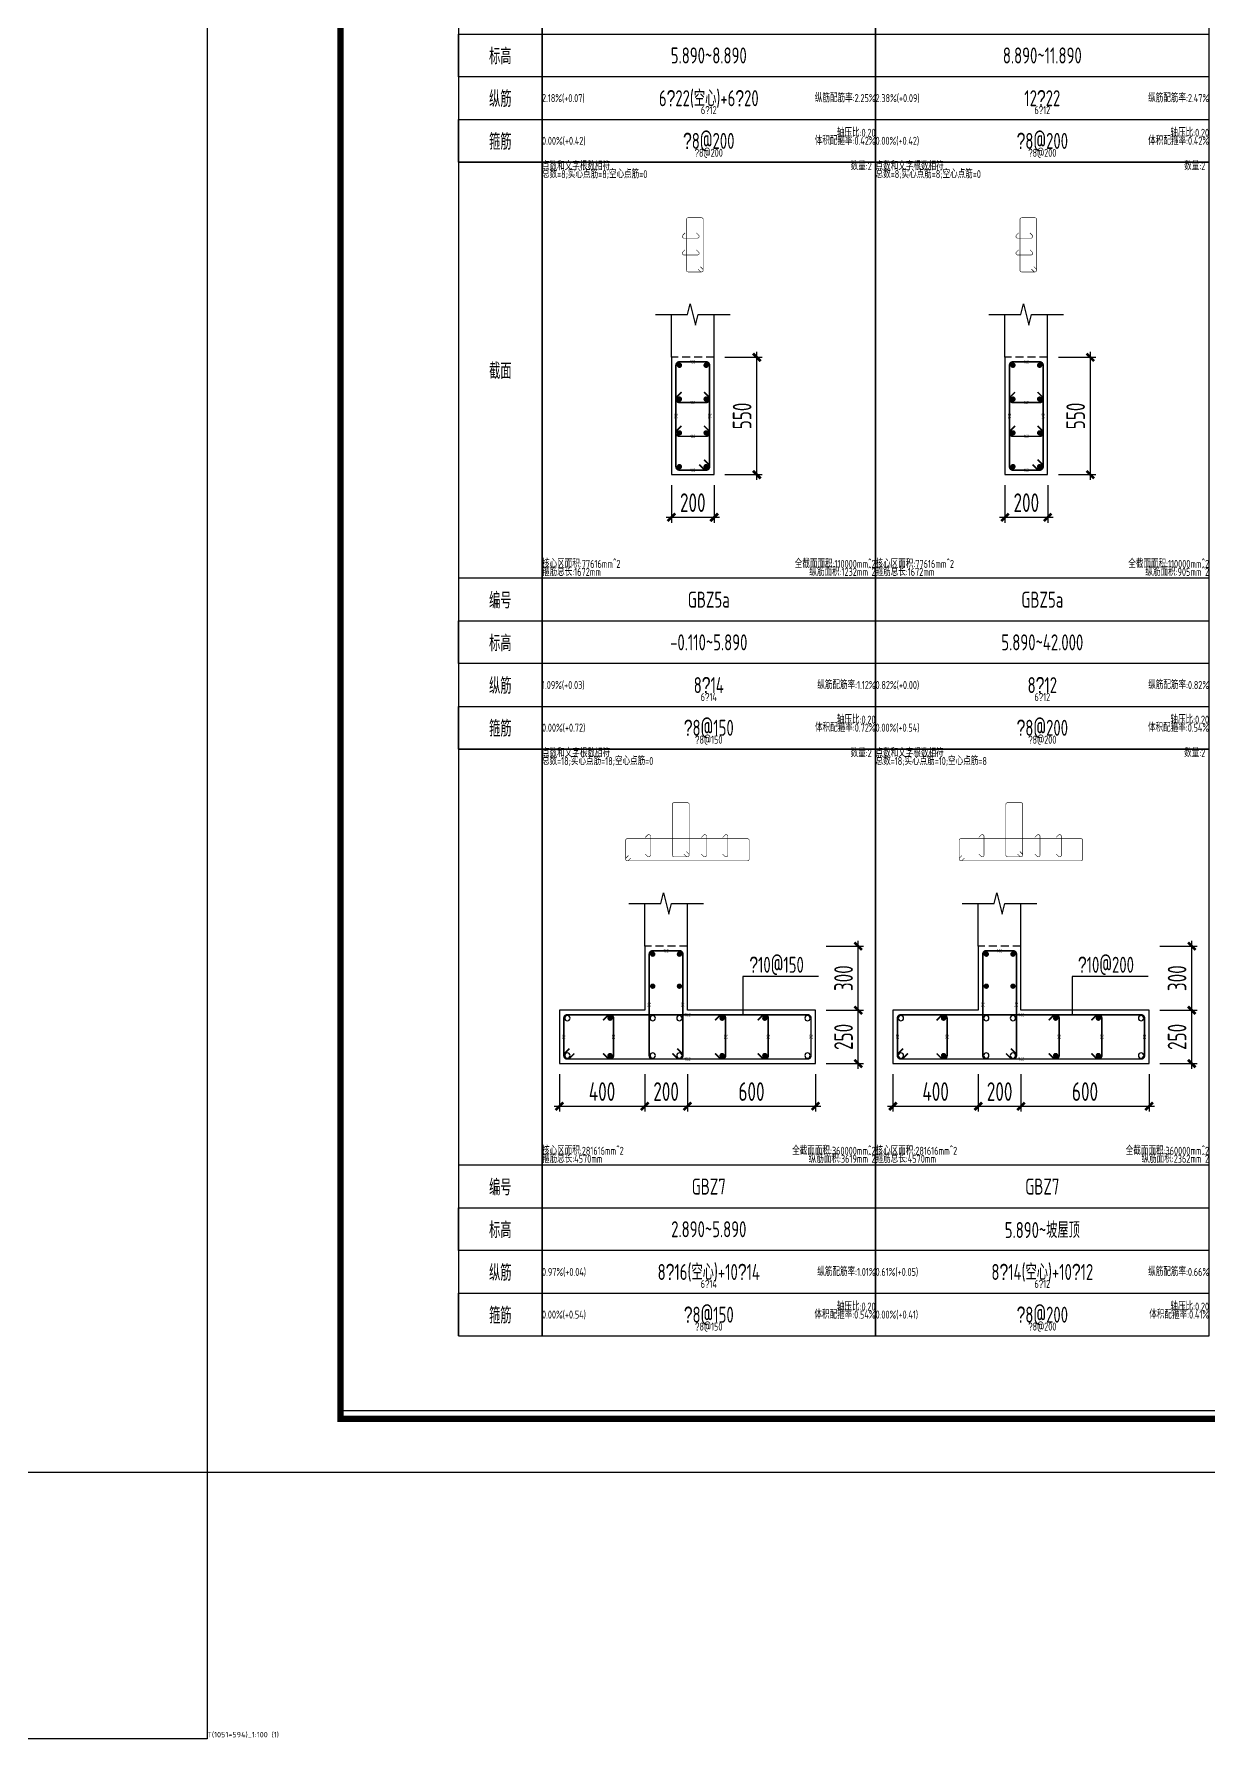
# Model space of a CAD drawing. Extents: x 154268 to 5133249, y -1832900 to 601179.
# Drawn here: x 525161 to 547174, y 536638 to 568591 of the extents above; entities that cross this region are included whole.
import ezdxf
from ezdxf.enums import TextEntityAlignment as Align

# ---------------------------------------------------------------- set-up
doc = ezdxf.new("R2010")
doc.units = 0
doc.header["$LTSCALE"] = 1000
doc.linetypes.add('DASHED', pattern=[0.75, 0.5, -0.25])
for name, color, linetype, plot in [('_TSZ_PLOT_MARK', 1, 'Continuous', False), ('墙柱归并数量', 8, 'Continuous', False), ('墙柱箍筋长度', 3, 'Continuous', False), ('墙柱配筋校核数据', 34, 'Continuous', False)]:
    doc.layers.add(name, color=color, linetype=linetype, plot=plot)
for name, color, linetype in [('A-ANNO-TITLE', 3, 'Continuous'), ('S-HOLE-标注', 3, 'Continuous'), ('TAB', 7, 'Continuous'), ('TAB_TEXT', 7, 'Continuous'), ('THIN', 7, 'Continuous'), ('WALL_DE', 7, 'Continuous'), ('WCOL_DE', 7, 'Continuous'), ('WCOL_DE_DIM', 3, 'Continuous'), ('WCOL_DE_REIND', 1, 'Continuous'), ('WCOL_DE_REINL', 1, 'Continuous'), ('墙单独标注', 1, 'Continuous')]:
    doc.layers.add(name, color=color, linetype=linetype)
doc.styles.add('_TSZ_PLOT_MARK', font='tssdeng.shx', dxfattribs={"width": 0.7, "bigfont": 'tssdchn.shx'})
doc.styles.add('TSSD_Dimension', font='tssdeng.shx', dxfattribs={"width": 0.7, "bigfont": 'Hztxt.shx'})
doc.styles.add('TSSD_Label', font='tssdeng.shx', dxfattribs={"width": 0.7, "bigfont": 'hztxt.shx'})
doc.dimstyles.new('TSSD_25_100_WCOLU_DIM', dxfattribs={"dimtxt": 350, "dimasz": 100, "dimexe": 100, "dimexo": 200, "dimgap": 100, "dimtad": 1, "dimdec": 0, "dimlfac": 0.25, "dimzin": 0, "dimdsep": 46, "dimtxsty": 'TSSD_Dimension', "dimblk": 'ARCHTICK', "dimcen": 0, "dimdle": 100, "dimclrt": 7, "dimadec": 0, "dimazin": 0, "dimtfac": 1, "dimtdec": 0, "dimtix": 1, "dimtmove": 2, "dimatfit": 3, "dimfxl": 1, "dimtolj": 1, "dimtzin": 0, "dimarcsym": 0})

# ---------------------------------------------------------------- blocks, each defined once
blk = doc.blocks.new('_ArchTick')
at = {"color": 0, "linetype": 'ByBlock', "const_width": 0.5}
blk.add_lwpolyline([(-0.71, -0.71), (0.71, 0.71)], dxfattribs=at)
blk = doc.blocks.new('*D3261')
at = {"layer": 'Defpoints', "color": 0, "transparency": 16777216}
for p in [(537903, 562534), (538703, 562534), (537903, 560334)]:
    blk.add_point(p, dxfattribs=at)
at = {"layer": 'WCOL_DE_DIM', "color": 0, "lineweight": -2, "transparency": 16777216}
for p, q in [((538103, 562534), (538803, 562534)), ((538703, 560234), (538703, 562634)), ((538103, 560334), (538803, 560334))]:
    blk.add_line(p, q, dxfattribs=at)
at = {"layer": 'WCOL_DE_DIM', "color": 0, "lineweight": -2, "transparency": 16777216, "xscale": 100, "yscale": 100, "zscale": 100}
for p, rotation in [((538703, 562534), 90), ((538703, 560334), 270)]:
    blk.add_blockref('_ArchTick', p, dxfattribs=dict(at, rotation=rotation))
at = {"layer": 'WCOL_DE_DIM', "color": 7, "transparency": 16777216, "insert": (538428, 561434), "char_height": 350, "attachment_point": 5, "rotation": 90, "style": 'TSSD_Dimension'}
blk.add_mtext('\\A1;550', dxfattribs=at)
blk = doc.blocks.new('*D3262')
at = {"layer": 'Defpoints', "color": 0, "transparency": 16777216}
for p in [(537103, 560334), (537903, 560334), (537903, 559534)]:
    blk.add_point(p, dxfattribs=at)
at = {"layer": 'WCOL_DE_DIM', "color": 0, "lineweight": -2, "transparency": 16777216}
for p, q in [((537103, 560134), (537103, 559434)), ((537903, 560134), (537903, 559434)), ((537003, 559534), (538003, 559534))]:
    blk.add_line(p, q, dxfattribs=at)
at = {"layer": 'WCOL_DE_DIM', "color": 0, "lineweight": -2, "transparency": 16777216, "xscale": 100, "yscale": 100, "zscale": 100, "rotation": 180}
blk.add_blockref('_ArchTick', (537103, 559534), dxfattribs=at)
at = {"layer": 'WCOL_DE_DIM', "color": 0, "lineweight": -2, "transparency": 16777216, "xscale": 100, "yscale": 100, "zscale": 100}
blk.add_blockref('_ArchTick', (537903, 559534), dxfattribs=at)
at = {"layer": 'WCOL_DE_DIM', "color": 7, "transparency": 16777216, "insert": (537503, 559809), "char_height": 350, "attachment_point": 5, "style": 'TSSD_Dimension'}
blk.add_mtext('\\A1;200', dxfattribs=at)
blk = doc.blocks.new('*D3384')
at = {"layer": 'Defpoints', "color": 0, "transparency": 16777216}
for p in [(544153, 562534), (544953, 562534), (544153, 560334)]:
    blk.add_point(p, dxfattribs=at)
at = {"layer": 'WCOL_DE_DIM', "color": 0, "lineweight": -2, "transparency": 16777216}
for p, q in [((544353, 562534), (545053, 562534)), ((544953, 560234), (544953, 562634)), ((544353, 560334), (545053, 560334))]:
    blk.add_line(p, q, dxfattribs=at)
at = {"layer": 'WCOL_DE_DIM', "color": 0, "lineweight": -2, "transparency": 16777216, "xscale": 100, "yscale": 100, "zscale": 100}
for p, rotation in [((544953, 562534), 90), ((544953, 560334), 270)]:
    blk.add_blockref('_ArchTick', p, dxfattribs=dict(at, rotation=rotation))
at = {"layer": 'WCOL_DE_DIM', "color": 7, "transparency": 16777216, "insert": (544678, 561434), "char_height": 350, "attachment_point": 5, "rotation": 90, "style": 'TSSD_Dimension'}
blk.add_mtext('\\A1;550', dxfattribs=at)
blk = doc.blocks.new('*D3385')
at = {"layer": 'Defpoints', "color": 0, "transparency": 16777216}
for p in [(543353, 560334), (544153, 560334), (544153, 559534)]:
    blk.add_point(p, dxfattribs=at)
at = {"layer": 'WCOL_DE_DIM', "color": 0, "lineweight": -2, "transparency": 16777216}
for p, q in [((543353, 560134), (543353, 559434)), ((544153, 560134), (544153, 559434)), ((543253, 559534), (544253, 559534))]:
    blk.add_line(p, q, dxfattribs=at)
at = {"layer": 'WCOL_DE_DIM', "color": 0, "lineweight": -2, "transparency": 16777216, "xscale": 100, "yscale": 100, "zscale": 100, "rotation": 180}
blk.add_blockref('_ArchTick', (543353, 559534), dxfattribs=at)
at = {"layer": 'WCOL_DE_DIM', "color": 0, "lineweight": -2, "transparency": 16777216, "xscale": 100, "yscale": 100, "zscale": 100}
blk.add_blockref('_ArchTick', (544153, 559534), dxfattribs=at)
at = {"layer": 'WCOL_DE_DIM', "color": 7, "transparency": 16777216, "insert": (543753, 559809), "char_height": 350, "attachment_point": 5, "style": 'TSSD_Dimension'}
blk.add_mtext('\\A1;200', dxfattribs=at)
blk = doc.blocks.new('*D3487')
at = {"layer": 'Defpoints', "color": 0, "transparency": 16777216}
for p in [(546053, 550296), (546853, 550296), (546053, 549296)]:
    blk.add_point(p, dxfattribs=at)
at = {"layer": 'WCOL_DE_DIM', "color": 0, "lineweight": -2, "transparency": 16777216}
for p, q in [((546253, 550296), (546953, 550296)), ((546853, 549196), (546853, 550396)), ((546253, 549296), (546953, 549296))]:
    blk.add_line(p, q, dxfattribs=at)
at = {"layer": 'WCOL_DE_DIM', "color": 0, "lineweight": -2, "transparency": 16777216, "xscale": 100, "yscale": 100, "zscale": 100}
for p, rotation in [((546853, 550296), 90), ((546853, 549296), 270)]:
    blk.add_blockref('_ArchTick', p, dxfattribs=dict(at, rotation=rotation))
at = {"layer": 'WCOL_DE_DIM', "color": 7, "transparency": 16777216, "insert": (546578, 549796), "char_height": 350, "attachment_point": 5, "rotation": 90, "style": 'TSSD_Dimension'}
blk.add_mtext('\\A1;250', dxfattribs=at)
blk = doc.blocks.new('*D3488')
at = {"layer": 'Defpoints', "color": 0, "transparency": 16777216}
for p in [(546053, 551496), (546853, 551496), (546053, 550296)]:
    blk.add_point(p, dxfattribs=at)
at = {"layer": 'WCOL_DE_DIM', "color": 0, "lineweight": -2, "transparency": 16777216}
for p, q in [((546853, 550196), (546853, 551596)), ((546253, 551496), (546953, 551496)), ((546253, 550296), (546953, 550296))]:
    blk.add_line(p, q, dxfattribs=at)
at = {"layer": 'WCOL_DE_DIM', "color": 0, "lineweight": -2, "transparency": 16777216, "xscale": 100, "yscale": 100, "zscale": 100}
for p, rotation in [((546853, 551496), 90), ((546853, 550296), 270)]:
    blk.add_blockref('_ArchTick', p, dxfattribs=dict(at, rotation=rotation))
at = {"layer": 'WCOL_DE_DIM', "color": 7, "transparency": 16777216, "insert": (546578, 550896), "char_height": 350, "attachment_point": 5, "rotation": 90, "style": 'TSSD_Dimension'}
blk.add_mtext('\\A1;300', dxfattribs=at)
blk = doc.blocks.new('*D3489')
at = {"layer": 'Defpoints', "color": 0, "transparency": 16777216}
for p in [(541253, 549296), (542853, 549296), (542853, 548496)]:
    blk.add_point(p, dxfattribs=at)
at = {"layer": 'WCOL_DE_DIM', "color": 0, "lineweight": -2, "transparency": 16777216}
for p, q in [((541253, 549096), (541253, 548396)), ((542853, 549096), (542853, 548396)), ((541153, 548496), (542953, 548496))]:
    blk.add_line(p, q, dxfattribs=at)
at = {"layer": 'WCOL_DE_DIM', "color": 0, "lineweight": -2, "transparency": 16777216, "xscale": 100, "yscale": 100, "zscale": 100, "rotation": 180}
blk.add_blockref('_ArchTick', (541253, 548496), dxfattribs=at)
at = {"layer": 'WCOL_DE_DIM', "color": 0, "lineweight": -2, "transparency": 16777216, "xscale": 100, "yscale": 100, "zscale": 100}
blk.add_blockref('_ArchTick', (542853, 548496), dxfattribs=at)
at = {"layer": 'WCOL_DE_DIM', "color": 7, "transparency": 16777216, "insert": (542053, 548771), "char_height": 350, "attachment_point": 5, "style": 'TSSD_Dimension'}
blk.add_mtext('\\A1;400', dxfattribs=at)
blk = doc.blocks.new('*D3490')
at = {"layer": 'Defpoints', "color": 0, "transparency": 16777216}
for p in [(542853, 549296), (543653, 549296), (543653, 548496)]:
    blk.add_point(p, dxfattribs=at)
at = {"layer": 'WCOL_DE_DIM', "color": 0, "lineweight": -2, "transparency": 16777216}
for p, q in [((542853, 549096), (542853, 548396)), ((543653, 549096), (543653, 548396)), ((542753, 548496), (543753, 548496))]:
    blk.add_line(p, q, dxfattribs=at)
at = {"layer": 'WCOL_DE_DIM', "color": 0, "lineweight": -2, "transparency": 16777216, "xscale": 100, "yscale": 100, "zscale": 100, "rotation": 180}
blk.add_blockref('_ArchTick', (542853, 548496), dxfattribs=at)
at = {"layer": 'WCOL_DE_DIM', "color": 0, "lineweight": -2, "transparency": 16777216, "xscale": 100, "yscale": 100, "zscale": 100}
blk.add_blockref('_ArchTick', (543653, 548496), dxfattribs=at)
at = {"layer": 'WCOL_DE_DIM', "color": 7, "transparency": 16777216, "insert": (543253, 548771), "char_height": 350, "attachment_point": 5, "style": 'TSSD_Dimension'}
blk.add_mtext('\\A1;200', dxfattribs=at)
blk = doc.blocks.new('*D3491')
at = {"layer": 'Defpoints', "color": 0, "transparency": 16777216}
for p in [(543653, 549296), (546053, 549296), (546053, 548496)]:
    blk.add_point(p, dxfattribs=at)
at = {"layer": 'WCOL_DE_DIM', "color": 0, "lineweight": -2, "transparency": 16777216}
for p, q in [((543653, 549096), (543653, 548396)), ((546053, 549096), (546053, 548396)), ((543553, 548496), (546153, 548496))]:
    blk.add_line(p, q, dxfattribs=at)
at = {"layer": 'WCOL_DE_DIM', "color": 0, "lineweight": -2, "transparency": 16777216, "xscale": 100, "yscale": 100, "zscale": 100, "rotation": 180}
blk.add_blockref('_ArchTick', (543653, 548496), dxfattribs=at)
at = {"layer": 'WCOL_DE_DIM', "color": 0, "lineweight": -2, "transparency": 16777216, "xscale": 100, "yscale": 100, "zscale": 100}
blk.add_blockref('_ArchTick', (546053, 548496), dxfattribs=at)
at = {"layer": 'WCOL_DE_DIM', "color": 7, "transparency": 16777216, "insert": (544853, 548771), "char_height": 350, "attachment_point": 5, "style": 'TSSD_Dimension'}
blk.add_mtext('\\A1;600', dxfattribs=at)
blk = doc.blocks.new('*D5182')
at = {"layer": 'Defpoints', "color": 0, "transparency": 16777216}
for p in [(539803, 550296), (540603, 550296), (539803, 549296)]:
    blk.add_point(p, dxfattribs=at)
at = {"layer": 'WCOL_DE_DIM', "color": 0, "lineweight": -2, "transparency": 16777216}
for p, q in [((540003, 550296), (540703, 550296)), ((540603, 549196), (540603, 550396)), ((540003, 549296), (540703, 549296))]:
    blk.add_line(p, q, dxfattribs=at)
at = {"layer": 'WCOL_DE_DIM', "color": 0, "lineweight": -2, "transparency": 16777216, "xscale": 100, "yscale": 100, "zscale": 100}
for p, rotation in [((540603, 550296), 90), ((540603, 549296), 270)]:
    blk.add_blockref('_ArchTick', p, dxfattribs=dict(at, rotation=rotation))
at = {"layer": 'WCOL_DE_DIM', "color": 7, "transparency": 16777216, "insert": (540328, 549796), "char_height": 350, "attachment_point": 5, "rotation": 90, "style": 'TSSD_Dimension'}
blk.add_mtext('\\A1;250', dxfattribs=at)
blk = doc.blocks.new('*D5183')
at = {"layer": 'Defpoints', "color": 0, "transparency": 16777216}
for p in [(539803, 551496), (540603, 551496), (539803, 550296)]:
    blk.add_point(p, dxfattribs=at)
at = {"layer": 'WCOL_DE_DIM', "color": 0, "lineweight": -2, "transparency": 16777216}
for p, q in [((540603, 550196), (540603, 551596)), ((540003, 551496), (540703, 551496)), ((540003, 550296), (540703, 550296))]:
    blk.add_line(p, q, dxfattribs=at)
at = {"layer": 'WCOL_DE_DIM', "color": 0, "lineweight": -2, "transparency": 16777216, "xscale": 100, "yscale": 100, "zscale": 100}
for p, rotation in [((540603, 551496), 90), ((540603, 550296), 270)]:
    blk.add_blockref('_ArchTick', p, dxfattribs=dict(at, rotation=rotation))
at = {"layer": 'WCOL_DE_DIM', "color": 7, "transparency": 16777216, "insert": (540328, 550896), "char_height": 350, "attachment_point": 5, "rotation": 90, "style": 'TSSD_Dimension'}
blk.add_mtext('\\A1;300', dxfattribs=at)
blk = doc.blocks.new('*D5184')
at = {"layer": 'Defpoints', "color": 0, "transparency": 16777216}
for p in [(535003, 549296), (536603, 549296), (536603, 548496)]:
    blk.add_point(p, dxfattribs=at)
at = {"layer": 'WCOL_DE_DIM', "color": 0, "lineweight": -2, "transparency": 16777216}
for p, q in [((535003, 549096), (535003, 548396)), ((536603, 549096), (536603, 548396)), ((534903, 548496), (536703, 548496))]:
    blk.add_line(p, q, dxfattribs=at)
at = {"layer": 'WCOL_DE_DIM', "color": 0, "lineweight": -2, "transparency": 16777216, "xscale": 100, "yscale": 100, "zscale": 100, "rotation": 180}
blk.add_blockref('_ArchTick', (535003, 548496), dxfattribs=at)
at = {"layer": 'WCOL_DE_DIM', "color": 0, "lineweight": -2, "transparency": 16777216, "xscale": 100, "yscale": 100, "zscale": 100}
blk.add_blockref('_ArchTick', (536603, 548496), dxfattribs=at)
at = {"layer": 'WCOL_DE_DIM', "color": 7, "transparency": 16777216, "insert": (535803, 548771), "char_height": 350, "attachment_point": 5, "style": 'TSSD_Dimension'}
blk.add_mtext('\\A1;400', dxfattribs=at)
blk = doc.blocks.new('*D5185')
at = {"layer": 'Defpoints', "color": 0, "transparency": 16777216}
for p in [(536603, 549296), (537403, 549296), (537403, 548496)]:
    blk.add_point(p, dxfattribs=at)
at = {"layer": 'WCOL_DE_DIM', "color": 0, "lineweight": -2, "transparency": 16777216}
for p, q in [((536603, 549096), (536603, 548396)), ((537403, 549096), (537403, 548396)), ((536503, 548496), (537503, 548496))]:
    blk.add_line(p, q, dxfattribs=at)
at = {"layer": 'WCOL_DE_DIM', "color": 0, "lineweight": -2, "transparency": 16777216, "xscale": 100, "yscale": 100, "zscale": 100, "rotation": 180}
blk.add_blockref('_ArchTick', (536603, 548496), dxfattribs=at)
at = {"layer": 'WCOL_DE_DIM', "color": 0, "lineweight": -2, "transparency": 16777216, "xscale": 100, "yscale": 100, "zscale": 100}
blk.add_blockref('_ArchTick', (537403, 548496), dxfattribs=at)
at = {"layer": 'WCOL_DE_DIM', "color": 7, "transparency": 16777216, "insert": (537003, 548771), "char_height": 350, "attachment_point": 5, "style": 'TSSD_Dimension'}
blk.add_mtext('\\A1;200', dxfattribs=at)
blk = doc.blocks.new('*D5186')
at = {"layer": 'Defpoints', "color": 0, "transparency": 16777216}
for p in [(537403, 549296), (539803, 549296), (539803, 548496)]:
    blk.add_point(p, dxfattribs=at)
at = {"layer": 'WCOL_DE_DIM', "color": 0, "lineweight": -2, "transparency": 16777216}
for p, q in [((537403, 549096), (537403, 548396)), ((539803, 549096), (539803, 548396)), ((537303, 548496), (539903, 548496))]:
    blk.add_line(p, q, dxfattribs=at)
at = {"layer": 'WCOL_DE_DIM', "color": 0, "lineweight": -2, "transparency": 16777216, "xscale": 100, "yscale": 100, "zscale": 100, "rotation": 180}
blk.add_blockref('_ArchTick', (537403, 548496), dxfattribs=at)
at = {"layer": 'WCOL_DE_DIM', "color": 0, "lineweight": -2, "transparency": 16777216, "xscale": 100, "yscale": 100, "zscale": 100}
blk.add_blockref('_ArchTick', (539803, 548496), dxfattribs=at)
at = {"layer": 'WCOL_DE_DIM', "color": 7, "transparency": 16777216, "insert": (538603, 548771), "char_height": 350, "attachment_point": 5, "style": 'TSSD_Dimension'}
blk.add_mtext('\\A1;600', dxfattribs=at)

msp = doc.modelspace()

# ---------------------------------------------------------------- linework, layer by layer
at = {"layer": '_TSZ_PLOT_MARK'}
msp.add_lwpolyline([(528403.6, 541638.3), (612503.6, 541638.3), (612503.6, 601038.3), (528403.6, 601038.3)], close=True, dxfattribs=at)
at = {"layer": 'A-ANNO-TITLE'}
msp.add_lwpolyline([(528403.6, 541638.3), (612503.6, 541638.3), (612503.6, 601038.3), (528403.6, 601038.3)], close=True, dxfattribs=at)
at = {"layer": 'A-ANNO-TITLE', "const_width": 120}
msp.add_lwpolyline([(530903.6, 542638.3), (611503.6, 542638.3), (611503.6, 600038.3), (530903.6, 600038.3)], close=True, dxfattribs=at)
at = {"layer": 'Defpoints', "linetype": 'Continuous'}
msp.add_lwpolyline([(530903.6, 600038.3), (605053.6, 600038.3), (605053.6, 542788.3), (530903.6, 542788.3)], close=True, dxfattribs=at)
at = {"layer": 'S-HOLE-标注', "linetype": 'Continuous'}
msp.add_lwpolyline([(523403.6, 541638.3), (528403.6, 541638.3), (528403.6, 536638.3), (523403.6, 536638.3)], close=True, dxfattribs=at)
at = {"layer": 'TAB'}
for points in [[(533115.2, 566191.3), (534677.7, 566191.3), (534677.7, 577191.3), (533115.2, 577191.3), (533115.2, 566191.3), (533115.2, 566991.3), (534677.7, 566991.3), (534677.7, 567791.3), (533115.2, 567791.3), (533115.2, 568591.3), (534677.7, 568591.3), (534677.7, 569391.3), (533115.2, 569391.3)], [(534677.7, 566191.3), (540927.7, 566191.3), (540927.7, 577191.3), (534677.7, 577191.3), (534677.7, 566191.3), (534677.7, 566991.3), (540927.7, 566991.3), (540927.7, 567791.3), (534677.7, 567791.3), (534677.7, 568591.3), (540927.7, 568591.3), (540927.7, 569391.3), (534677.7, 569391.3)], [(540927.7, 566191.3), (547177.7, 566191.3), (547177.7, 577191.3), (540927.7, 577191.3), (540927.7, 566191.3), (540927.7, 566991.3), (547177.7, 566991.3), (547177.7, 567791.3), (540927.7, 567791.3), (540927.7, 568591.3), (547177.7, 568591.3), (547177.7, 569391.3), (540927.7, 569391.3)], [(533115.2, 555191.3), (534677.7, 555191.3), (534677.7, 566191.3), (533115.2, 566191.3), (533115.2, 555191.3), (533115.2, 555991.3), (534677.7, 555991.3), (534677.7, 556791.3), (533115.2, 556791.3), (533115.2, 557591.3), (534677.7, 557591.3), (534677.7, 558391.3), (533115.2, 558391.3)], [(534677.7, 555191.3), (540927.7, 555191.3), (540927.7, 566191.3), (534677.7, 566191.3), (534677.7, 555191.3), (534677.7, 555991.3), (540927.7, 555991.3), (540927.7, 556791.3), (534677.7, 556791.3), (534677.7, 557591.3), (540927.7, 557591.3), (540927.7, 558391.3), (534677.7, 558391.3)], [(540927.7, 555191.3), (547177.7, 555191.3), (547177.7, 566191.3), (540927.7, 566191.3), (540927.7, 555191.3), (540927.7, 555991.3), (547177.7, 555991.3), (547177.7, 556791.3), (540927.7, 556791.3), (540927.7, 557591.3), (547177.7, 557591.3), (547177.7, 558391.3), (540927.7, 558391.3)], [(533115.2, 544191.3), (534677.7, 544191.3), (534677.7, 555191.3), (533115.2, 555191.3), (533115.2, 544191.3), (533115.2, 544991.3), (534677.7, 544991.3), (534677.7, 545791.3), (533115.2, 545791.3), (533115.2, 546591.3), (534677.7, 546591.3), (534677.7, 547391.3), (533115.2, 547391.3)], [(534677.7, 544191.3), (540927.7, 544191.3), (540927.7, 555191.3), (534677.7, 555191.3), (534677.7, 544191.3), (534677.7, 544991.3), (540927.7, 544991.3), (540927.7, 545791.3), (534677.7, 545791.3), (534677.7, 546591.3), (540927.7, 546591.3), (540927.7, 547391.3), (534677.7, 547391.3)], [(540927.7, 544191.3), (547177.7, 544191.3), (547177.7, 555191.3), (540927.7, 555191.3), (540927.7, 544191.3), (540927.7, 544991.3), (547177.7, 544991.3), (547177.7, 545791.3), (540927.7, 545791.3), (540927.7, 546591.3), (547177.7, 546591.3), (547177.7, 547391.3), (540927.7, 547391.3)]]:
    msp.add_lwpolyline(points, dxfattribs=at)
at = {"layer": 'THIN'}
for points in [[(536802.7, 563333.8), (537402.7, 563333.8), (537452.7, 563533.8), (537552.7, 563133.8), (537602.7, 563333.8), (538202.7, 563333.8)], [(543052.7, 563333.8), (543652.7, 563333.8), (543702.7, 563533.8), (543802.7, 563133.8), (543852.7, 563333.8), (544452.7, 563333.8)], [(536302.7, 552296.3), (536902.7, 552296.3), (536952.7, 552496.3), (537052.7, 552096.3), (537102.7, 552296.3), (537702.7, 552296.3)], [(542552.7, 552296.3), (543152.7, 552296.3), (543202.7, 552496.3), (543302.7, 552096.3), (543352.7, 552296.3), (543952.7, 552296.3)]]:
    msp.add_lwpolyline(points, dxfattribs=at)
at = {"layer": 'WALL_DE'}
for p, q in [((537102.7, 562533.8), (537102.7, 563333.8)), ((537902.7, 562533.8), (537902.7, 563333.8)), ((543352.7, 562533.8), (543352.7, 563333.8)), ((544152.7, 562533.8), (544152.7, 563333.8)), ((537102.7, 562533.8), (537102.7, 560333.8)), ((537902.7, 560333.8), (537902.7, 562533.8)), ((543352.7, 562533.8), (543352.7, 560333.8)), ((544152.7, 560333.8), (544152.7, 562533.8)), ((537102.7, 560333.8), (537902.7, 560333.8)), ((543352.7, 560333.8), (544152.7, 560333.8)), ((536602.7, 551496.3), (536602.7, 552296.3)), ((537402.7, 551496.3), (537402.7, 552296.3)), ((542852.7, 551496.3), (542852.7, 552296.3)), ((543652.7, 551496.3), (543652.7, 552296.3)), ((536602.7, 551496.3), (536602.7, 550296.3)), ((537402.7, 550296.3), (537402.7, 551496.3)), ((542852.7, 551496.3), (542852.7, 550296.3)), ((543652.7, 550296.3), (543652.7, 551496.3)), ((536602.7, 550296.3), (535002.7, 550296.3)), ((535002.7, 550296.3), (535002.7, 549296.3)), ((539802.7, 550296.3), (537402.7, 550296.3)), ((539802.7, 549296.3), (539802.7, 550296.3)), ((542852.7, 550296.3), (541252.7, 550296.3)), ((541252.7, 550296.3), (541252.7, 549296.3)), ((546052.7, 550296.3), (543652.7, 550296.3)), ((546052.7, 549296.3), (546052.7, 550296.3)), ((535002.7, 549296.3), (539802.7, 549296.3)), ((541252.7, 549296.3), (546052.7, 549296.3))]:
    msp.add_line(p, q, dxfattribs=at)
at = {"layer": 'WCOL_DE', "linetype": 'DASHED', "ltscale": 0.3}
for points in [[(537102.7, 562533.8), (537102.7, 560333.8), (537902.7, 560333.8), (537902.7, 562533.8)], [(543352.7, 562533.8), (543352.7, 560333.8), (544152.7, 560333.8), (544152.7, 562533.8)], [(535002.7, 549296.3), (539802.7, 549296.3), (539802.7, 550296.3), (537402.7, 550296.3), (537402.7, 551496.3), (536602.7, 551496.3), (536602.7, 550296.3), (535002.7, 550296.3)], [(541252.7, 549296.3), (546052.7, 549296.3), (546052.7, 550296.3), (543652.7, 550296.3), (543652.7, 551496.3), (542852.7, 551496.3), (542852.7, 550296.3), (541252.7, 550296.3)]]:
    msp.add_lwpolyline(points, close=True, dxfattribs=at)
at = {"layer": 'WCOL_DE_REIND', "const_width": 50}
for points in [[(537252.7, 562358.8, 1), (537252.7, 562408.8, 1), (537252.7, 562358.8, 1)], [(537752.7, 562358.8, 1), (537752.7, 562408.8, 1), (537752.7, 562358.8, 1)], [(543502.7, 562358.8, 1), (543502.7, 562408.8, 1), (543502.7, 562358.8, 1)], [(544002.7, 562358.8, 1), (544002.7, 562408.8, 1), (544002.7, 562358.8, 1)], [(537252.7, 561725.5, 1), (537252.7, 561775.5, 1), (537252.7, 561725.5, 1)], [(537752.7, 561725.5, 1), (537752.7, 561775.5, 1), (537752.7, 561725.5, 1)], [(543502.7, 561725.5, 1), (543502.7, 561775.5, 1), (543502.7, 561725.5, 1)], [(544002.7, 561725.5, 1), (544002.7, 561775.5, 1), (544002.7, 561725.5, 1)], [(537252.7, 561092.2, 1), (537252.7, 561142.2, 1), (537252.7, 561092.2, 1)], [(537752.7, 561092.2, 1), (537752.7, 561142.2, 1), (537752.7, 561092.2, 1)], [(543502.7, 561092.2, 1), (543502.7, 561142.2, 1), (543502.7, 561092.2, 1)], [(544002.7, 561092.2, 1), (544002.7, 561142.2, 1), (544002.7, 561092.2, 1)], [(537252.7, 560458.8, 1), (537252.7, 560508.8, 1), (537252.7, 560458.8, 1)], [(537752.7, 560458.8, 1), (537752.7, 560508.8, 1), (537752.7, 560458.8, 1)], [(543502.7, 560458.8, 1), (543502.7, 560508.8, 1), (543502.7, 560458.8, 1)], [(544002.7, 560458.8, 1), (544002.7, 560508.8, 1), (544002.7, 560458.8, 1)], [(536752.7, 551321.3, 1), (536752.7, 551371.3, 1), (536752.7, 551321.3, 1)], [(537252.7, 551321.3, 1), (537252.7, 551371.3, 1), (537252.7, 551321.3, 1)], [(543002.7, 551321.3, 1), (543002.7, 551371.3, 1), (543002.7, 551321.3, 1)], [(543502.7, 551321.3, 1), (543502.7, 551371.3, 1), (543502.7, 551321.3, 1)], [(536752.7, 550721.3, 1), (536752.7, 550771.3, 1), (536752.7, 550721.3, 1)], [(537252.7, 550721.3, 1), (537252.7, 550771.3, 1), (537252.7, 550721.3, 1)], [(543002.7, 550721.3, 1), (543002.7, 550771.3, 1), (543002.7, 550721.3, 1)], [(543502.7, 550721.3, 1), (543502.7, 550771.3, 1), (543502.7, 550721.3, 1)], [(535952.7, 550121.3, 1), (535952.7, 550171.3, 1), (535952.7, 550121.3, 1)], [(538052.7, 550121.3, 1), (538052.7, 550171.3, 1), (538052.7, 550121.3, 1)], [(538852.7, 550121.3, 1), (538852.7, 550171.3, 1), (538852.7, 550121.3, 1)], [(542202.7, 550121.3, 1), (542202.7, 550171.3, 1), (542202.7, 550121.3, 1)], [(544302.7, 550121.3, 1), (544302.7, 550171.3, 1), (544302.7, 550121.3, 1)], [(545102.7, 550121.3, 1), (545102.7, 550171.3, 1), (545102.7, 550121.3, 1)], [(535952.7, 549421.3, 1), (535952.7, 549471.3, 1), (535952.7, 549421.3, 1)], [(538052.7, 549421.3, 1), (538052.7, 549471.3, 1), (538052.7, 549421.3, 1)], [(538852.7, 549421.3, 1), (538852.7, 549471.3, 1), (538852.7, 549421.3, 1)], [(542202.7, 549421.3, 1), (542202.7, 549471.3, 1), (542202.7, 549421.3, 1)], [(544302.7, 549421.3, 1), (544302.7, 549471.3, 1), (544302.7, 549421.3, 1)], [(545102.7, 549421.3, 1), (545102.7, 549471.3, 1), (545102.7, 549421.3, 1)]]:
    msp.add_lwpolyline(points, format="xyb", dxfattribs=at)
at = {"layer": 'WCOL_DE_REIND'}
for points in [[(535152.7, 550096.3, 1), (535152.7, 550196.3, 1), (535152.7, 550096.3, 1)], [(536752.7, 550096.3, 1), (536752.7, 550196.3, 1), (536752.7, 550096.3, 1)], [(537252.7, 550096.3, 1), (537252.7, 550196.3, 1), (537252.7, 550096.3, 1)], [(539652.7, 550096.3, 1), (539652.7, 550196.3, 1), (539652.7, 550096.3, 1)], [(541402.7, 550096.3, 1), (541402.7, 550196.3, 1), (541402.7, 550096.3, 1)], [(543002.7, 550096.3, 1), (543002.7, 550196.3, 1), (543002.7, 550096.3, 1)], [(543502.7, 550096.3, 1), (543502.7, 550196.3, 1), (543502.7, 550096.3, 1)], [(545902.7, 550096.3, 1), (545902.7, 550196.3, 1), (545902.7, 550096.3, 1)], [(535152.7, 549396.3, 1), (535152.7, 549496.3, 1), (535152.7, 549396.3, 1)], [(536752.7, 549396.3, 1), (536752.7, 549496.3, 1), (536752.7, 549396.3, 1)], [(537252.7, 549396.3, 1), (537252.7, 549496.3, 1), (537252.7, 549396.3, 1)], [(539652.7, 549396.3, 1), (539652.7, 549496.3, 1), (539652.7, 549396.3, 1)], [(541402.7, 549396.3, 1), (541402.7, 549496.3, 1), (541402.7, 549396.3, 1)], [(543002.7, 549396.3, 1), (543002.7, 549496.3, 1), (543002.7, 549396.3, 1)], [(543502.7, 549396.3, 1), (543502.7, 549496.3, 1), (543502.7, 549396.3, 1)], [(545902.7, 549396.3, 1), (545902.7, 549496.3, 1), (545902.7, 549396.3, 1)]]:
    msp.add_lwpolyline(points, format="xyb", dxfattribs=at)
at = {"layer": 'WCOL_DE_REINL'}
for points, const_width in [([(537645.8, 564231.7), (537688.2, 564189.3, -0.6681786), (537665.2, 564133.8), (537415.2, 564133.8, -0.4142136), (537382.7, 564166.3), (537382.7, 565116.3, -0.4142136), (537415.2, 565148.8), (537665.2, 565148.8, -0.4142136), (537697.7, 565116.3), (537697.7, 564166.3, -0.6681786), (537642.2, 564143.3), (537599.8, 564185.8)], 10), ([(543895.8, 564231.7), (543938.2, 564189.3, -0.6681786), (543915.2, 564133.8), (543665.2, 564133.8, -0.4142136), (543632.7, 564166.3), (543632.7, 565116.3, -0.4142136), (543665.2, 565148.8), (543915.2, 565148.8, -0.4142136), (543947.7, 565116.3), (543947.7, 564166.3, -0.6681786), (543892.2, 564143.3), (543849.8, 564185.8)], 10), ([(537359.6, 564865.1), (537317.2, 564822.6, 0.6681786), (537340.2, 564767.1), (537590.2, 564767.1, 0.6681786), (537613.2, 564822.6), (537570.8, 564865.1)], 10), ([(543609.6, 564865.1), (543567.2, 564822.6, 0.6681786), (543590.2, 564767.1), (543840.2, 564767.1, 0.6681786), (543863.2, 564822.6), (543820.8, 564865.1)], 10), ([(537359.6, 564548.4), (537317.2, 564506, 0.6681786), (537340.2, 564450.5), (537590.2, 564450.5, 0.6681786), (537613.2, 564506), (537570.8, 564548.4)], 10), ([(543609.6, 564548.4), (543567.2, 564506, 0.6681786), (543590.2, 564450.5), (543840.2, 564450.5, 0.6681786), (543863.2, 564506), (543820.8, 564548.4)], 10), ([(537713.8, 560614.6), (537798.7, 560529.8, -0.6681786), (537752.7, 560418.8), (537252.7, 560418.8, -0.4142136), (537187.7, 560483.8), (537187.7, 562383.8, -0.4142136), (537252.7, 562448.8), (537752.7, 562448.8, -0.4142136), (537817.7, 562383.8), (537817.7, 560483.8, -0.6681786), (537706.7, 560437.9), (537621.9, 560522.7)], 30), ([(543963.8, 560614.6), (544048.7, 560529.8, -0.6681786), (544002.7, 560418.8), (543502.7, 560418.8, -0.4142136), (543437.7, 560483.8), (543437.7, 562383.8, -0.4142136), (543502.7, 562448.8), (544002.7, 562448.8, -0.4142136), (544067.7, 562383.8), (544067.7, 560483.8, -0.6681786), (543956.7, 560437.9), (543871.9, 560522.7)], 30), ([(537383.3, 553269.2), (537425.7, 553226.8, -0.6681786), (537402.7, 553171.3), (537152.7, 553171.3, -0.4142136), (537120.2, 553203.8), (537120.2, 554153.8, -0.4142136), (537152.7, 554186.3), (537402.7, 554186.3, -0.4142136), (537435.2, 554153.8), (537435.2, 553203.8, -0.6681786), (537379.7, 553180.8), (537337.3, 553223.3)], 10), ([(543633.3, 553269.2), (543675.7, 553226.8, -0.6681786), (543652.7, 553171.3), (543402.7, 553171.3, -0.4142136), (543370.2, 553203.8), (543370.2, 554153.8, -0.4142136), (543402.7, 554186.3), (543652.7, 554186.3, -0.4142136), (543685.2, 554153.8), (543685.2, 553203.8, -0.6681786), (543629.7, 553180.8), (543587.3, 553223.3)], 10), ([(536343.1, 553148.3), (536300.7, 553105.8, -0.6681786), (536245.2, 553128.8), (536245.2, 553478.8, -0.4142136), (536277.7, 553511.3), (538527.7, 553511.3, -0.4142136), (538560.2, 553478.8), (538560.2, 553128.8, -0.4142136), (538527.7, 553096.3), (536277.7, 553096.3, -0.6681786), (536254.7, 553151.8), (536297.1, 553194.2)], 10), ([(536612.3, 553223.3), (536654.7, 553180.8, 0.6681786), (536710.2, 553203.8), (536710.2, 553553.8, 0.6681786), (536654.7, 553576.8), (536612.3, 553534.4)], 10), ([(537662.3, 553223.3), (537704.7, 553180.8, 0.6681786), (537760.2, 553203.8), (537760.2, 553553.8, 0.6681786), (537704.7, 553576.8), (537662.3, 553534.4)], 10), ([(538062.3, 553223.3), (538104.7, 553180.8, 0.6681786), (538160.2, 553203.8), (538160.2, 553553.8, 0.6681786), (538104.7, 553576.8), (538062.3, 553534.4)], 10), ([(542593.1, 553148.3), (542550.7, 553105.8, -0.6681786), (542495.2, 553128.8), (542495.2, 553478.8, -0.4142136), (542527.7, 553511.3), (544777.7, 553511.3, -0.4142136), (544810.2, 553478.8), (544810.2, 553128.8, -0.4142136), (544777.7, 553096.3), (542527.7, 553096.3, -0.6681786), (542504.7, 553151.8), (542547.1, 553194.2)], 10), ([(542862.3, 553223.3), (542904.7, 553180.8, 0.6681786), (542960.2, 553203.8), (542960.2, 553553.8, 0.6681786), (542904.7, 553576.8), (542862.3, 553534.4)], 10), ([(543912.3, 553223.3), (543954.7, 553180.8, 0.6681786), (544010.2, 553203.8), (544010.2, 553553.8, 0.6681786), (543954.7, 553576.8), (543912.3, 553534.4)], 10), ([(544312.3, 553223.3), (544354.7, 553180.8, 0.6681786), (544410.2, 553203.8), (544410.2, 553553.8, 0.6681786), (544354.7, 553576.8), (544312.3, 553534.4)], 10), ([(537213.8, 549577.1), (537298.7, 549492.3, -0.6681786), (537252.7, 549381.3), (536752.7, 549381.3, -0.4142136), (536687.7, 549446.3), (536687.7, 551346.3, -0.4142136), (536752.7, 551411.3), (537252.7, 551411.3, -0.4142136), (537317.7, 551346.3), (537317.7, 549446.3, -0.6681786), (537206.7, 549400.4), (537121.9, 549485.2)], 30), ([(543463.8, 549577.1), (543548.7, 549492.3, -0.6681786), (543502.7, 549381.3), (543002.7, 549381.3, -0.4142136), (542937.7, 549446.3), (542937.7, 551346.3, -0.4142136), (543002.7, 551411.3), (543502.7, 551411.3, -0.4142136), (543567.7, 551346.3), (543567.7, 549446.3, -0.6681786), (543456.7, 549400.4), (543371.9, 549485.2)], 30), ([(535283.5, 549485.2), (535198.7, 549400.4, -0.6681786), (535087.7, 549446.3), (535087.7, 550146.3, -0.4142136), (535152.7, 550211.3), (539652.7, 550211.3, -0.4142136), (539717.7, 550146.3), (539717.7, 549446.3, -0.4142136), (539652.7, 549381.3), (535152.7, 549381.3, -0.6681786), (535106.7, 549492.3), (535191.6, 549577.1)], 30), ([(541533.5, 549485.2), (541448.7, 549400.4, -0.6681786), (541337.7, 549446.3), (541337.7, 550146.3, -0.4142136), (541402.7, 550211.3), (545902.7, 550211.3, -0.4142136), (545967.7, 550146.3), (545967.7, 549446.3, -0.4142136), (545902.7, 549381.3), (541402.7, 549381.3, -0.6681786), (541356.7, 549492.3), (541441.6, 549577.1)], 30)]:
    msp.add_lwpolyline(points, format="xyb", dxfattribs=dict(at, const_width=const_width))
at = {"layer": 'WCOL_DE_REINL', "color": 6, "const_width": 30}
for points in [[(537291.6, 561881.3), (537206.7, 561796.4, 0.6681786), (537252.7, 561685.5), (537752.7, 561685.5, 0.6681786), (537798.7, 561796.4), (537713.8, 561881.3)], [(543541.6, 561881.3), (543456.7, 561796.4, 0.6681786), (543502.7, 561685.5), (544002.7, 561685.5, 0.6681786), (544048.7, 561796.4), (543963.8, 561881.3)], [(537291.6, 561248), (537206.7, 561163.1, 0.6681786), (537252.7, 561052.2), (537752.7, 561052.2, 0.6681786), (537798.7, 561163.1), (537713.8, 561248)], [(543541.6, 561248), (543456.7, 561163.1, 0.6681786), (543502.7, 561052.2), (544002.7, 561052.2, 0.6681786), (544048.7, 561163.1), (543963.8, 561248)], [(535821.9, 549485.2), (535906.7, 549400.4, 0.6681786), (536017.7, 549446.3), (536017.7, 550146.3, 0.6681786), (535906.7, 550192.3), (535821.9, 550107.4)], [(537921.9, 549485.2), (538006.7, 549400.4, 0.6681786), (538117.7, 549446.3), (538117.7, 550146.3, 0.6681786), (538006.7, 550192.3), (537921.9, 550107.4)], [(538721.9, 549485.2), (538806.7, 549400.4, 0.6681786), (538917.7, 549446.3), (538917.7, 550146.3, 0.6681786), (538806.7, 550192.3), (538721.9, 550107.4)], [(542071.9, 549485.2), (542156.7, 549400.4, 0.6681786), (542267.7, 549446.3), (542267.7, 550146.3, 0.6681786), (542156.7, 550192.3), (542071.9, 550107.4)], [(544171.9, 549485.2), (544256.7, 549400.4, 0.6681786), (544367.7, 549446.3), (544367.7, 550146.3, 0.6681786), (544256.7, 550192.3), (544171.9, 550107.4)], [(544971.9, 549485.2), (545056.7, 549400.4, 0.6681786), (545167.7, 549446.3), (545167.7, 550146.3, 0.6681786), (545056.7, 550192.3), (544971.9, 550107.4)]]:
    msp.add_lwpolyline(points, format="xyb", dxfattribs=at)
at = {"layer": '墙单独标注'}
for p, q in [((538443.2, 550924.8), (538443.2, 550211.3)), ((544615.1, 550924.8), (544615.1, 550211.3))]:
    msp.add_line(p, q, dxfattribs=at)
for points in [[(539861.2, 550924.8), (538443.2, 550924.8)], [(546033.2, 550924.8), (544615.1, 550924.8)]]:
    msp.add_lwpolyline(points, dxfattribs=at)

# ---------------------------------------------------------------- texts
at = {"layer": '_TSZ_PLOT_MARK', "style": '_TSZ_PLOT_MARK'}
msp.add_text('T(1051*594)_1:100 (1)', height=100, dxfattribs=at).set_placement((528403.6, 536638.3), align=Align.BOTTOM_LEFT)
at = {"layer": 'TAB_TEXT', "style": 'TSSD_Label', "width": 0.7}
for s, p in [('标高', (533896.5, 568191.3)), ('5.890~8.890', (537802.7, 568191.3)), ('8.890~11.890', (544052.7, 568191.3)), ('纵筋', (533896.5, 567391.3)), ('6\ue53222(空心)+6\ue53220', (537802.7, 567391.3)), ('12\ue53222', (544052.7, 567391.3)), ('箍筋', (533896.5, 566591.3)), ('\ue5328@200', (537802.7, 566591.3)), ('\ue5328@200', (544052.7, 566591.3)), ('截面', (533896.5, 562291.3)), ('编号', (533896.5, 557991.3)), ('GBZ5a', (537802.7, 557991.3)), ('GBZ5a', (544052.7, 557991.3)), ('标高', (533896.5, 557191.3)), ('-0.110~5.890', (537802.7, 557191.3)), ('5.890~42.000', (544052.7, 557191.3)), ('纵筋', (533896.5, 556391.3)), ('8\ue53214', (537802.7, 556391.3)), ('8\ue53212', (544052.7, 556391.3)), ('箍筋', (533896.5, 555591.3)), ('\ue5328@150', (537802.7, 555591.3)), ('\ue5328@200', (544052.7, 555591.3)), ('编号', (533896.5, 546991.3)), ('GBZ7', (537802.7, 546991.3)), ('GBZ7', (544052.7, 546991.3)), ('标高', (533896.5, 546191.3)), ('2.890~5.890', (537802.7, 546191.3)), ('5.890~坡屋顶', (544052.7, 546191.3)), ('纵筋', (533896.5, 545391.3)), ('8\ue53216(空心)+10\ue53214', (537802.7, 545391.3)), ('8\ue53214(空心)+10\ue53212', (544052.7, 545391.3)), ('箍筋', (533896.5, 544591.3)), ('\ue5328@150', (537802.7, 544591.3)), ('\ue5328@200', (544052.7, 544591.3))]:
    msp.add_text(s, height=300, dxfattribs=at).set_placement(p, align=Align.MIDDLE)
at = {"layer": '墙单独标注', "style": 'TSSD_Label', "width": 0.7}
for s, p in [('\ue53210@150', (539073.2, 551149.7)), ('\ue53210@200', (545245.1, 551149.7))]:
    msp.add_text(s, height=300, dxfattribs=at).set_placement(p, align=Align.MIDDLE)
at = {"layer": '墙柱归并数量', "style": 'TSSD_Label', "width": 0.7}
for p in [(540927.7, 566191.3), (547177.7, 566191.3), (540927.7, 555191.3), (547177.7, 555191.3)]:
    msp.add_text('数量:2 ', height=150, dxfattribs=at).set_placement(p, align=Align.TOP_RIGHT)
at = {"layer": '墙柱箍筋长度', "style": 'TSSD_Label', "width": 0.7}
for s, p in [('162', (537502.7, 562448.8)), ('162', (543752.7, 562448.8)), ('162', (537502.7, 561685.5)), ('162', (543752.7, 561685.5)), ('162', (537502.7, 561052.2)), ('162', (543752.7, 561052.2)), ('162', (537502.7, 560418.8)), ('162', (543752.7, 560418.8)), ('162', (537002.7, 551411.3)), ('162', (543252.7, 551411.3)), ('1162', (537402.7, 550211.3)), ('1162', (543652.7, 550211.3)), ('1162', (537402.7, 549381.3)), ('1162', (543652.7, 549381.3))]:
    msp.add_text(s, height=60, dxfattribs=at).set_placement(p, align=Align.MIDDLE_CENTER)
for s, p in [('512', (537187.7, 561433.8)), ('512', (537817.7, 561433.8)), ('512', (543437.7, 561433.8)), ('512', (544067.7, 561433.8)), ('512', (536687.7, 550396.3)), ('512', (537317.7, 550396.3)), ('512', (542937.7, 550396.3)), ('512', (543567.7, 550396.3)), ('212', (535087.7, 549796.3)), ('212', (536017.7, 549796.3)), ('212', (538117.7, 549796.3)), ('212', (538917.7, 549796.3)), ('212', (539717.7, 549796.3)), ('212', (541337.7, 549796.3)), ('212', (542267.7, 549796.3)), ('212', (544367.7, 549796.3)), ('212', (545167.7, 549796.3)), ('212', (545967.7, 549796.3))]:
    msp.add_text(s, height=60, rotation=90, dxfattribs=at).set_placement(p, align=Align.MIDDLE_CENTER)
at = {"layer": '墙柱配筋校核数据', "style": 'TSSD_Label', "width": 0.7}
for s, p in [('2.18%(+0.07)', (534677.7, 567391.3)), ('2.38%(+0.09)', (540927.7, 567391.3)), ('0.00%(+0.42)', (534677.7, 566591.3)), ('0.00%(+0.42)', (540927.7, 566591.3)), ('1.09%(+0.03)', (534677.7, 556391.3)), ('0.82%(+0.00)', (540927.7, 556391.3)), ('0.00%(+0.72)', (534677.7, 555591.3)), ('0.00%(+0.54)', (540927.7, 555591.3)), ('0.97%(+0.04)', (534677.7, 545391.3)), ('0.61%(+0.05)', (540927.7, 545391.3)), ('0.00%(+0.54)', (534677.7, 544591.3)), ('0.00%(+0.41)', (540927.7, 544591.3))]:
    msp.add_text(s, height=150, dxfattribs=at).set_placement(p, align=Align.MIDDLE_LEFT)
for s, p in [('6\ue53212', (537802.7, 567166.3)), ('6\ue53212', (544052.7, 567166.3)), ('\ue5328@200', (537802.7, 566366.3)), ('\ue5328@200', (544052.7, 566366.3)), ('6\ue53214', (537802.7, 556166.3)), ('6\ue53212', (544052.7, 556166.3)), ('\ue5328@150', (537802.7, 555366.3)), ('\ue5328@200', (544052.7, 555366.3)), ('6\ue53214', (537802.7, 545166.3)), ('6\ue53212', (544052.7, 545166.3)), ('\ue5328@150', (537802.7, 544366.3)), ('\ue5328@200', (544052.7, 544366.3))]:
    msp.add_text(s, height=150, dxfattribs=at).set_placement(p, align=Align.MIDDLE_CENTER)
for s, p in [('纵筋配筋率:2.25%', (540927.7, 567391.3)), ('纵筋配筋率:2.47%', (547177.7, 567391.3)), ('体积配箍率:0.42%', (540927.7, 566591.3)), ('轴压比:0.20', (540927.7, 566741.3)), ('体积配箍率:0.42%', (547177.7, 566591.3)), ('轴压比:0.20', (547177.7, 566741.3)), ('纵筋配筋率:1.12%', (540927.7, 556391.3)), ('纵筋配筋率:0.82%', (547177.7, 556391.3)), ('体积配箍率:0.72%', (540927.7, 555591.3)), ('轴压比:0.20', (540927.7, 555741.3)), ('体积配箍率:0.54%', (547177.7, 555591.3)), ('轴压比:0.20', (547177.7, 555741.3)), ('纵筋配筋率:1.01%', (540927.7, 545391.3)), ('纵筋配筋率:0.66%', (547177.7, 545391.3)), ('轴压比:0.20', (540927.7, 544741.3)), ('轴压比:0.20', (547177.7, 544741.3)), ('体积配箍率:0.54%', (540927.7, 544591.3)), ('体积配箍率:0.41%', (547177.7, 544591.3))]:
    msp.add_text(s, height=150, dxfattribs=at).set_placement(p, align=Align.MIDDLE_RIGHT)
for s, p in [('点数和文字根数相符', (534677.7, 566191.3)), ('点数和文字根数相符', (540927.7, 566191.3)), ('总数=8;实心点筋=8;空心点筋=0', (534677.7, 566041.3)), ('总数=8;实心点筋=8;空心点筋=0', (540927.7, 566041.3)), ('点数和文字根数相符', (534677.7, 555191.3)), ('总数=18;实心点筋=18;空心点筋=0', (534677.7, 555041.3)), ('点数和文字根数相符', (540927.7, 555191.3)), ('总数=18;实心点筋=10;空心点筋=8', (540927.7, 555041.3))]:
    msp.add_text(s, height=150, dxfattribs=at).set_placement(p, align=Align.TOP_LEFT)
for s, p in [('核心区面积:77616mm^ 2', (534677.7, 558541.3)), ('箍筋总长:1672mm', (534677.7, 558391.3)), ('核心区面积:77616mm^ 2', (540927.7, 558541.3)), ('箍筋总长:1672mm', (540927.7, 558391.3)), ('核心区面积:281616mm^ 2', (534677.7, 547541.3)), ('核心区面积:281616mm^ 2', (540927.7, 547541.3)), ('箍筋总长:4570mm', (534677.7, 547391.3)), ('箍筋总长:4570mm', (540927.7, 547391.3))]:
    msp.add_text(s, height=150, dxfattribs=at).set_placement(p, align=Align.BOTTOM_LEFT)
for s, p in [('全截面面积:110000mm^ 2', (540927.7, 558541.3)), ('纵筋面积:1232mm^ 2', (540927.7, 558391.3)), ('全截面面积:110000mm^ 2', (547177.7, 558541.3)), ('纵筋面积:905mm^ 2', (547177.7, 558391.3)), ('全截面面积:360000mm^ 2', (540927.7, 547541.3)), ('全截面面积:360000mm^ 2', (547177.7, 547541.3)), ('纵筋面积:3619mm^ 2', (540927.7, 547391.3)), ('纵筋面积:2362mm^ 2', (547177.7, 547391.3))]:
    msp.add_text(s, height=150, dxfattribs=at).set_placement(p, align=Align.BOTTOM_RIGHT)

# ---------------------------------------------------------------- dimensions: what is measured, and where the dimension line sits
at = {"layer": 'WCOL_DE_DIM'}
for base, p1, p2, picture, middle in [((538702.7, 562533.8), (537902.7, 560333.8), (537902.7, 562533.8), '*D3261', (538427.7, 561433.8)), ((544952.7, 562533.8), (544152.7, 560333.8), (544152.7, 562533.8), '*D3384', (544677.7, 561433.8)), ((540602.7, 551496.3), (539802.7, 550296.3), (539802.7, 551496.3), '*D5183', (540327.7, 550896.3)), ((546852.7, 551496.3), (546052.7, 550296.3), (546052.7, 551496.3), '*D3488', (546577.7, 550896.3)), ((540602.7, 550296.3), (539802.7, 549296.3), (539802.7, 550296.3), '*D5182', (540327.7, 549796.3)), ((546852.7, 550296.3), (546052.7, 549296.3), (546052.7, 550296.3), '*D3487', (546577.7, 549796.3))]:
    dim = msp.add_linear_dim(base=base, p1=p1, p2=p2, angle=90, dimstyle='TSSD_25_100_WCOLU_DIM', dxfattribs=at)
    dim.commit()
    dim.dimension.update_dxf_attribs({"geometry": picture, "text_midpoint": middle})
for base, p1, p2, picture, middle in [((537902.7, 559533.8), (537102.7, 560333.8), (537902.7, 560333.8), '*D3262', (537502.7, 559808.8)), ((544152.7, 559533.8), (543352.7, 560333.8), (544152.7, 560333.8), '*D3385', (543752.7, 559808.8)), ((536602.7, 548496.3), (535002.7, 549296.3), (536602.7, 549296.3), '*D5184', (535802.7, 548771.3)), ((537402.7, 548496.3), (536602.7, 549296.3), (537402.7, 549296.3), '*D5185', (537002.7, 548771.3)), ((539802.7, 548496.3), (537402.7, 549296.3), (539802.7, 549296.3), '*D5186', (538602.7, 548771.3)), ((542852.7, 548496.3), (541252.7, 549296.3), (542852.7, 549296.3), '*D3489', (542052.7, 548771.3)), ((543652.7, 548496.3), (542852.7, 549296.3), (543652.7, 549296.3), '*D3490', (543252.7, 548771.3)), ((546052.7, 548496.3), (543652.7, 549296.3), (546052.7, 549296.3), '*D3491', (544852.7, 548771.3))]:
    dim = msp.add_linear_dim(base=base, p1=p1, p2=p2, dimstyle='TSSD_25_100_WCOLU_DIM', dxfattribs=at)
    dim.commit()
    dim.dimension.update_dxf_attribs({"geometry": picture, "text_midpoint": middle})

doc.saveas('drawing.dxf')
